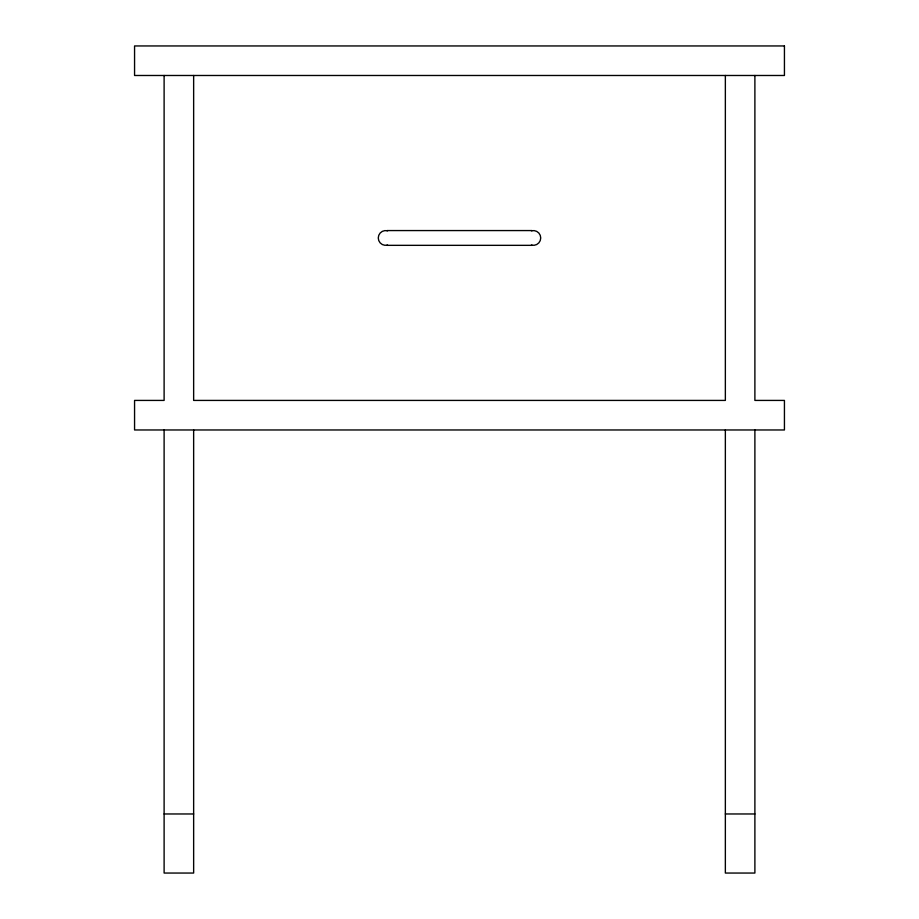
<?xml version="1.0" encoding="UTF-8"?>
<svg xmlns="http://www.w3.org/2000/svg" width="919" height="919" viewBox="0 0 919 919"><rect width="100%" height="100%" fill="white"/><g stroke="black" fill="none" stroke-linecap="round" stroke-linejoin="round"><path stroke-width="1.38" d="M386.91 230.566L532.09 230.566M386.91 245.339L532.09 245.339M164.11 813.97L193.645 813.97M725.355 813.97L754.89 813.97M754.89 75.484L754.89 400.42L784.435 400.42L784.435 429.966L134.565 429.966L134.565 400.42L164.11 400.42L164.11 75.484M754.89 429.966L754.89 873.05L725.355 873.05L725.355 429.966M725.355 75.484L725.355 400.42L193.645 400.42L193.645 75.484M193.645 429.966L193.645 873.05L164.11 873.05L164.11 429.966M531.435 230.818A7.386 7.386 0 0 1 540.728 237.952A7.386 7.386 0 0 1 531.435 245.086M387.565 245.086A7.386 7.386 0 0 1 378.272 237.952A7.386 7.386 0 0 1 387.565 230.818M784.435 45.95L134.565 45.95L134.565 75.484L784.435 75.484L784.435 45.95"/></g></svg>
